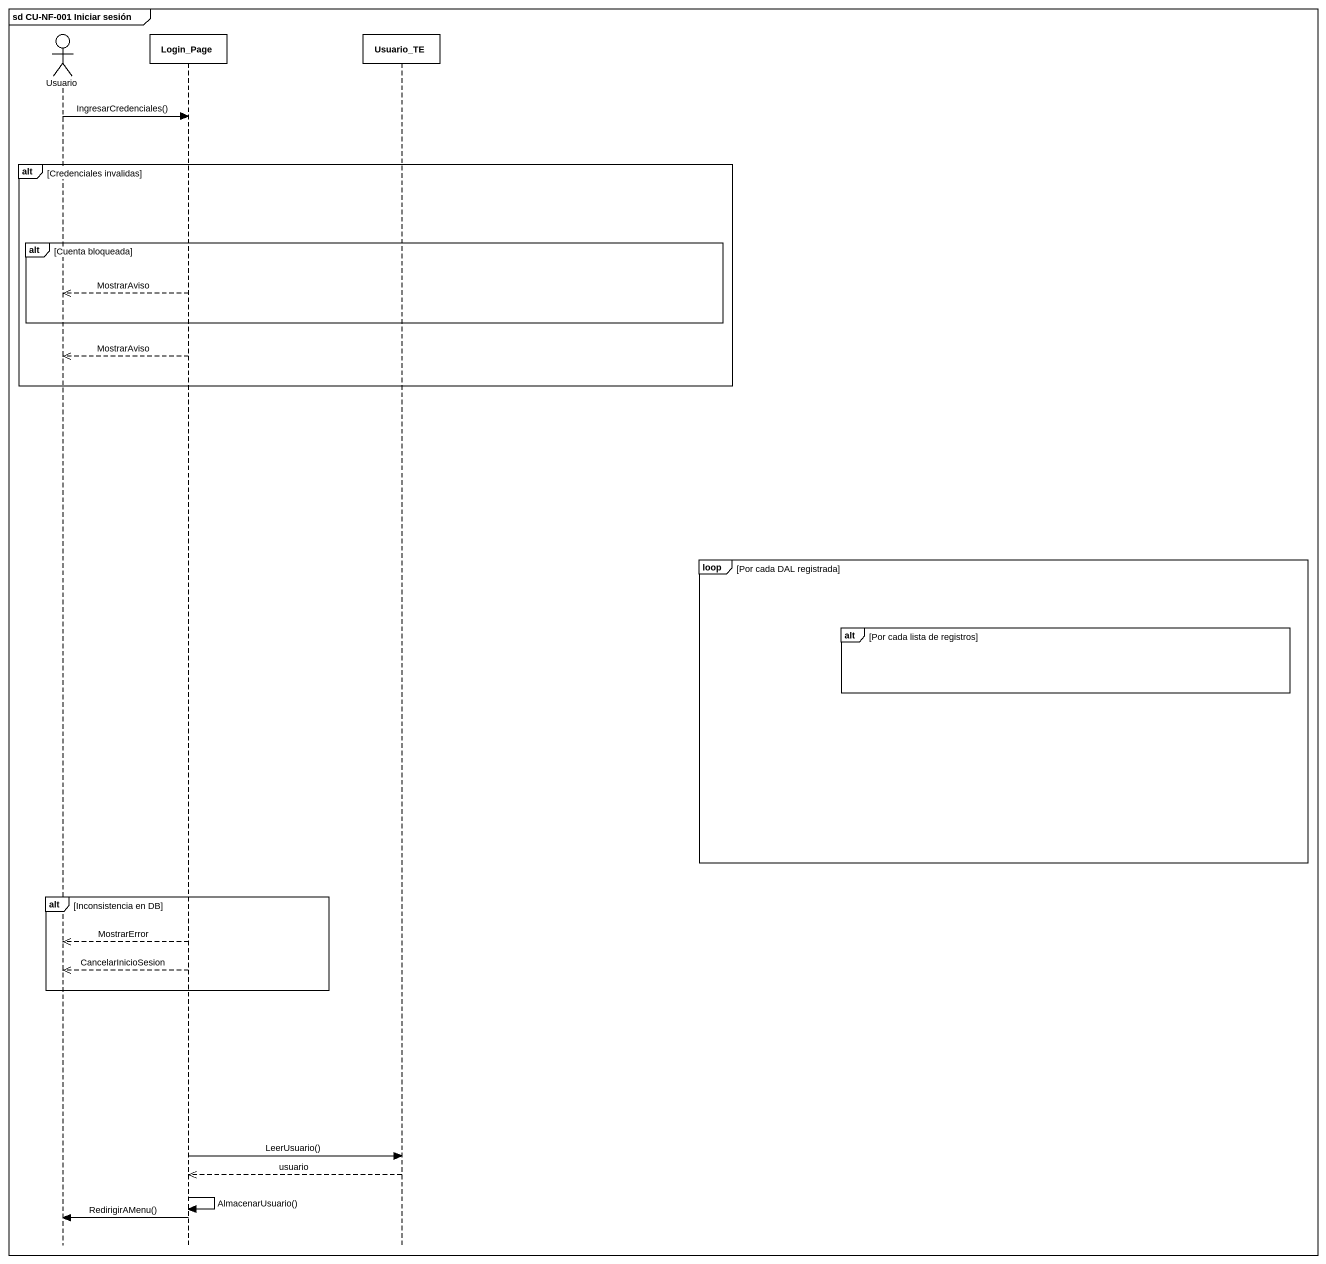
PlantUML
@startuml
mainframe sd CU-NF-001 Iniciar sesión
hide footbox
actor Usuario
participant Login_Page
participant Usuario_TE

Usuario -> Login_Page : IngresarCredenciales()
alt Credenciales invalidas
  alt Cuenta bloqueada
    Login_Page -->> Usuario : MostrarAviso
  end
  Login_Page -->> Usuario : MostrarAviso
end
loop Por cada DAL registrada
  alt Por cada lista de registros
  end
end
alt Inconsistencia en DB
  Login_Page -->> Usuario : MostrarError
  Login_Page -->> Usuario : CancelarInicioSesion
end
Login_Page -> Usuario_TE : LeerUsuario()
Usuario_TE -->> Login_Page : usuario
Login_Page -> Login_Page : AlmacenarUsuario()
Login_Page -> Usuario : RedirigirAMenu()
@enduml
